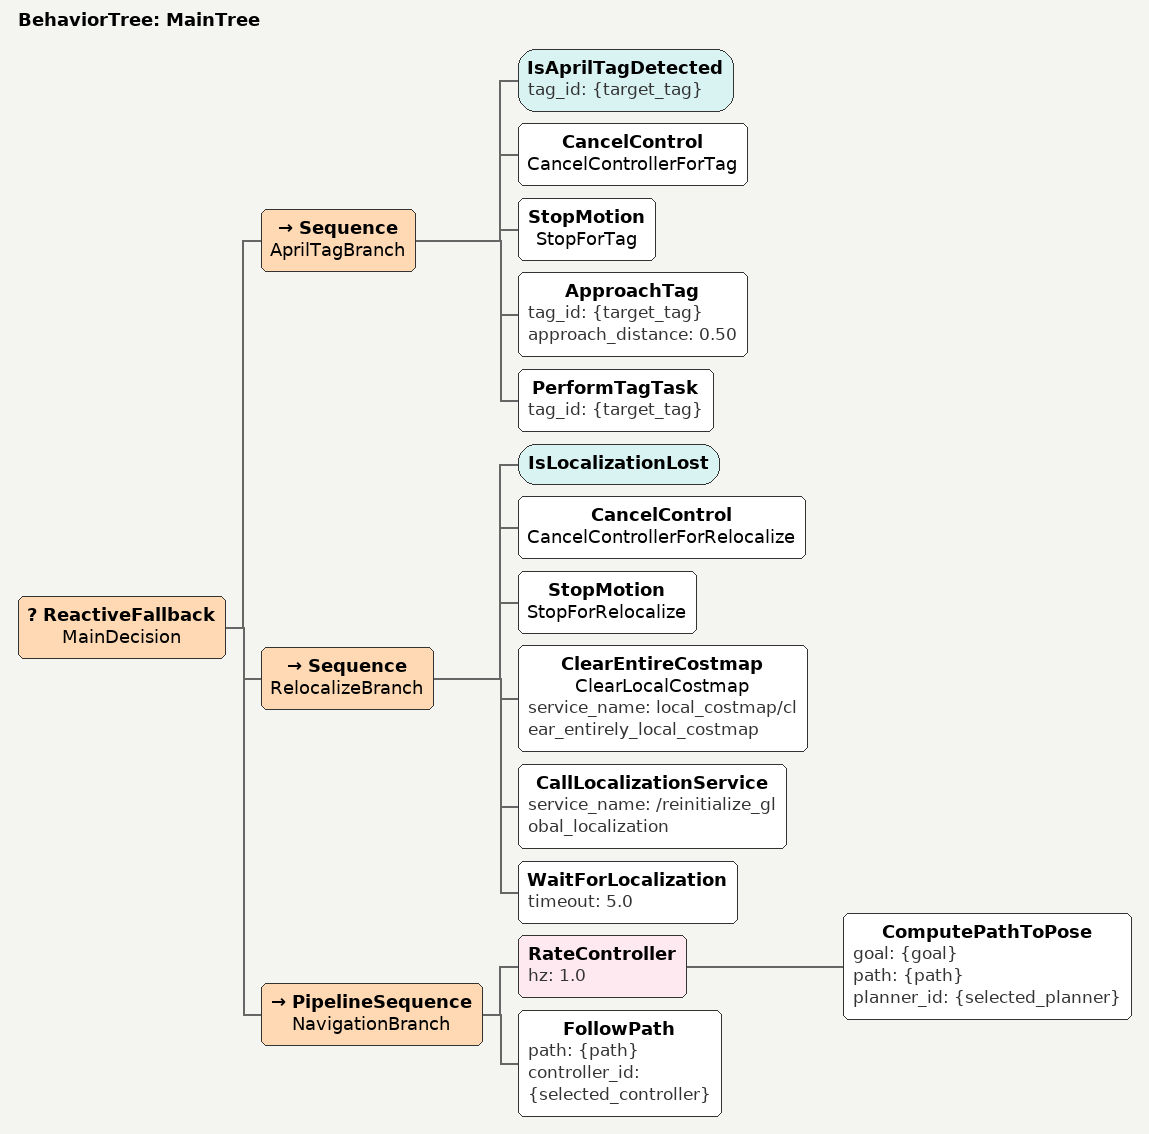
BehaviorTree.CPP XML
<?xml version="1.0" encoding="UTF-8"?>
<root BTCPP_format="4" main_tree_to_execute="MainTree">

  <BehaviorTree ID="MainTree">
    <ReactiveFallback name="MainDecision">

      <!-- 1. AprilTag has highest priority -->
      <Sequence name="AprilTagBranch">
        <IsAprilTagDetected tag_id="{target_tag}"/>
        <CancelControl name="CancelControllerForTag"/>
        <StopMotion name="StopForTag"/>
        <ApproachTag tag_id="{target_tag}" approach_distance="0.50"/>
        <PerformTagTask tag_id="{target_tag}"/>
      </Sequence>

      <!-- 2. Relocalize if localization is unhealthy -->
      <Sequence name="RelocalizeBranch">
        <IsLocalizationLost/>
        <CancelControl name="CancelControllerForRelocalize"/>
        <StopMotion name="StopForRelocalize"/>
        <ClearEntireCostmap name="ClearLocalCostmap"
                            service_name="local_costmap/clear_entirely_local_costmap"/>
        <CallLocalizationService service_name="/reinitialize_global_localization"/>
        <WaitForLocalization timeout="5.0"/>
      </Sequence>

      <!-- 3. Otherwise, do normal Nav2 navigation -->
      <PipelineSequence name="NavigationBranch">
        <RateController hz="1.0">
          <ComputePathToPose goal="{goal}" path="{path}" planner_id="{selected_planner}"/>
        </RateController>
        <FollowPath path="{path}" controller_id="{selected_controller}"/>
      </PipelineSequence>

    </ReactiveFallback>
  </BehaviorTree>

  <!-- Optional node models for Groot -->
</root>
